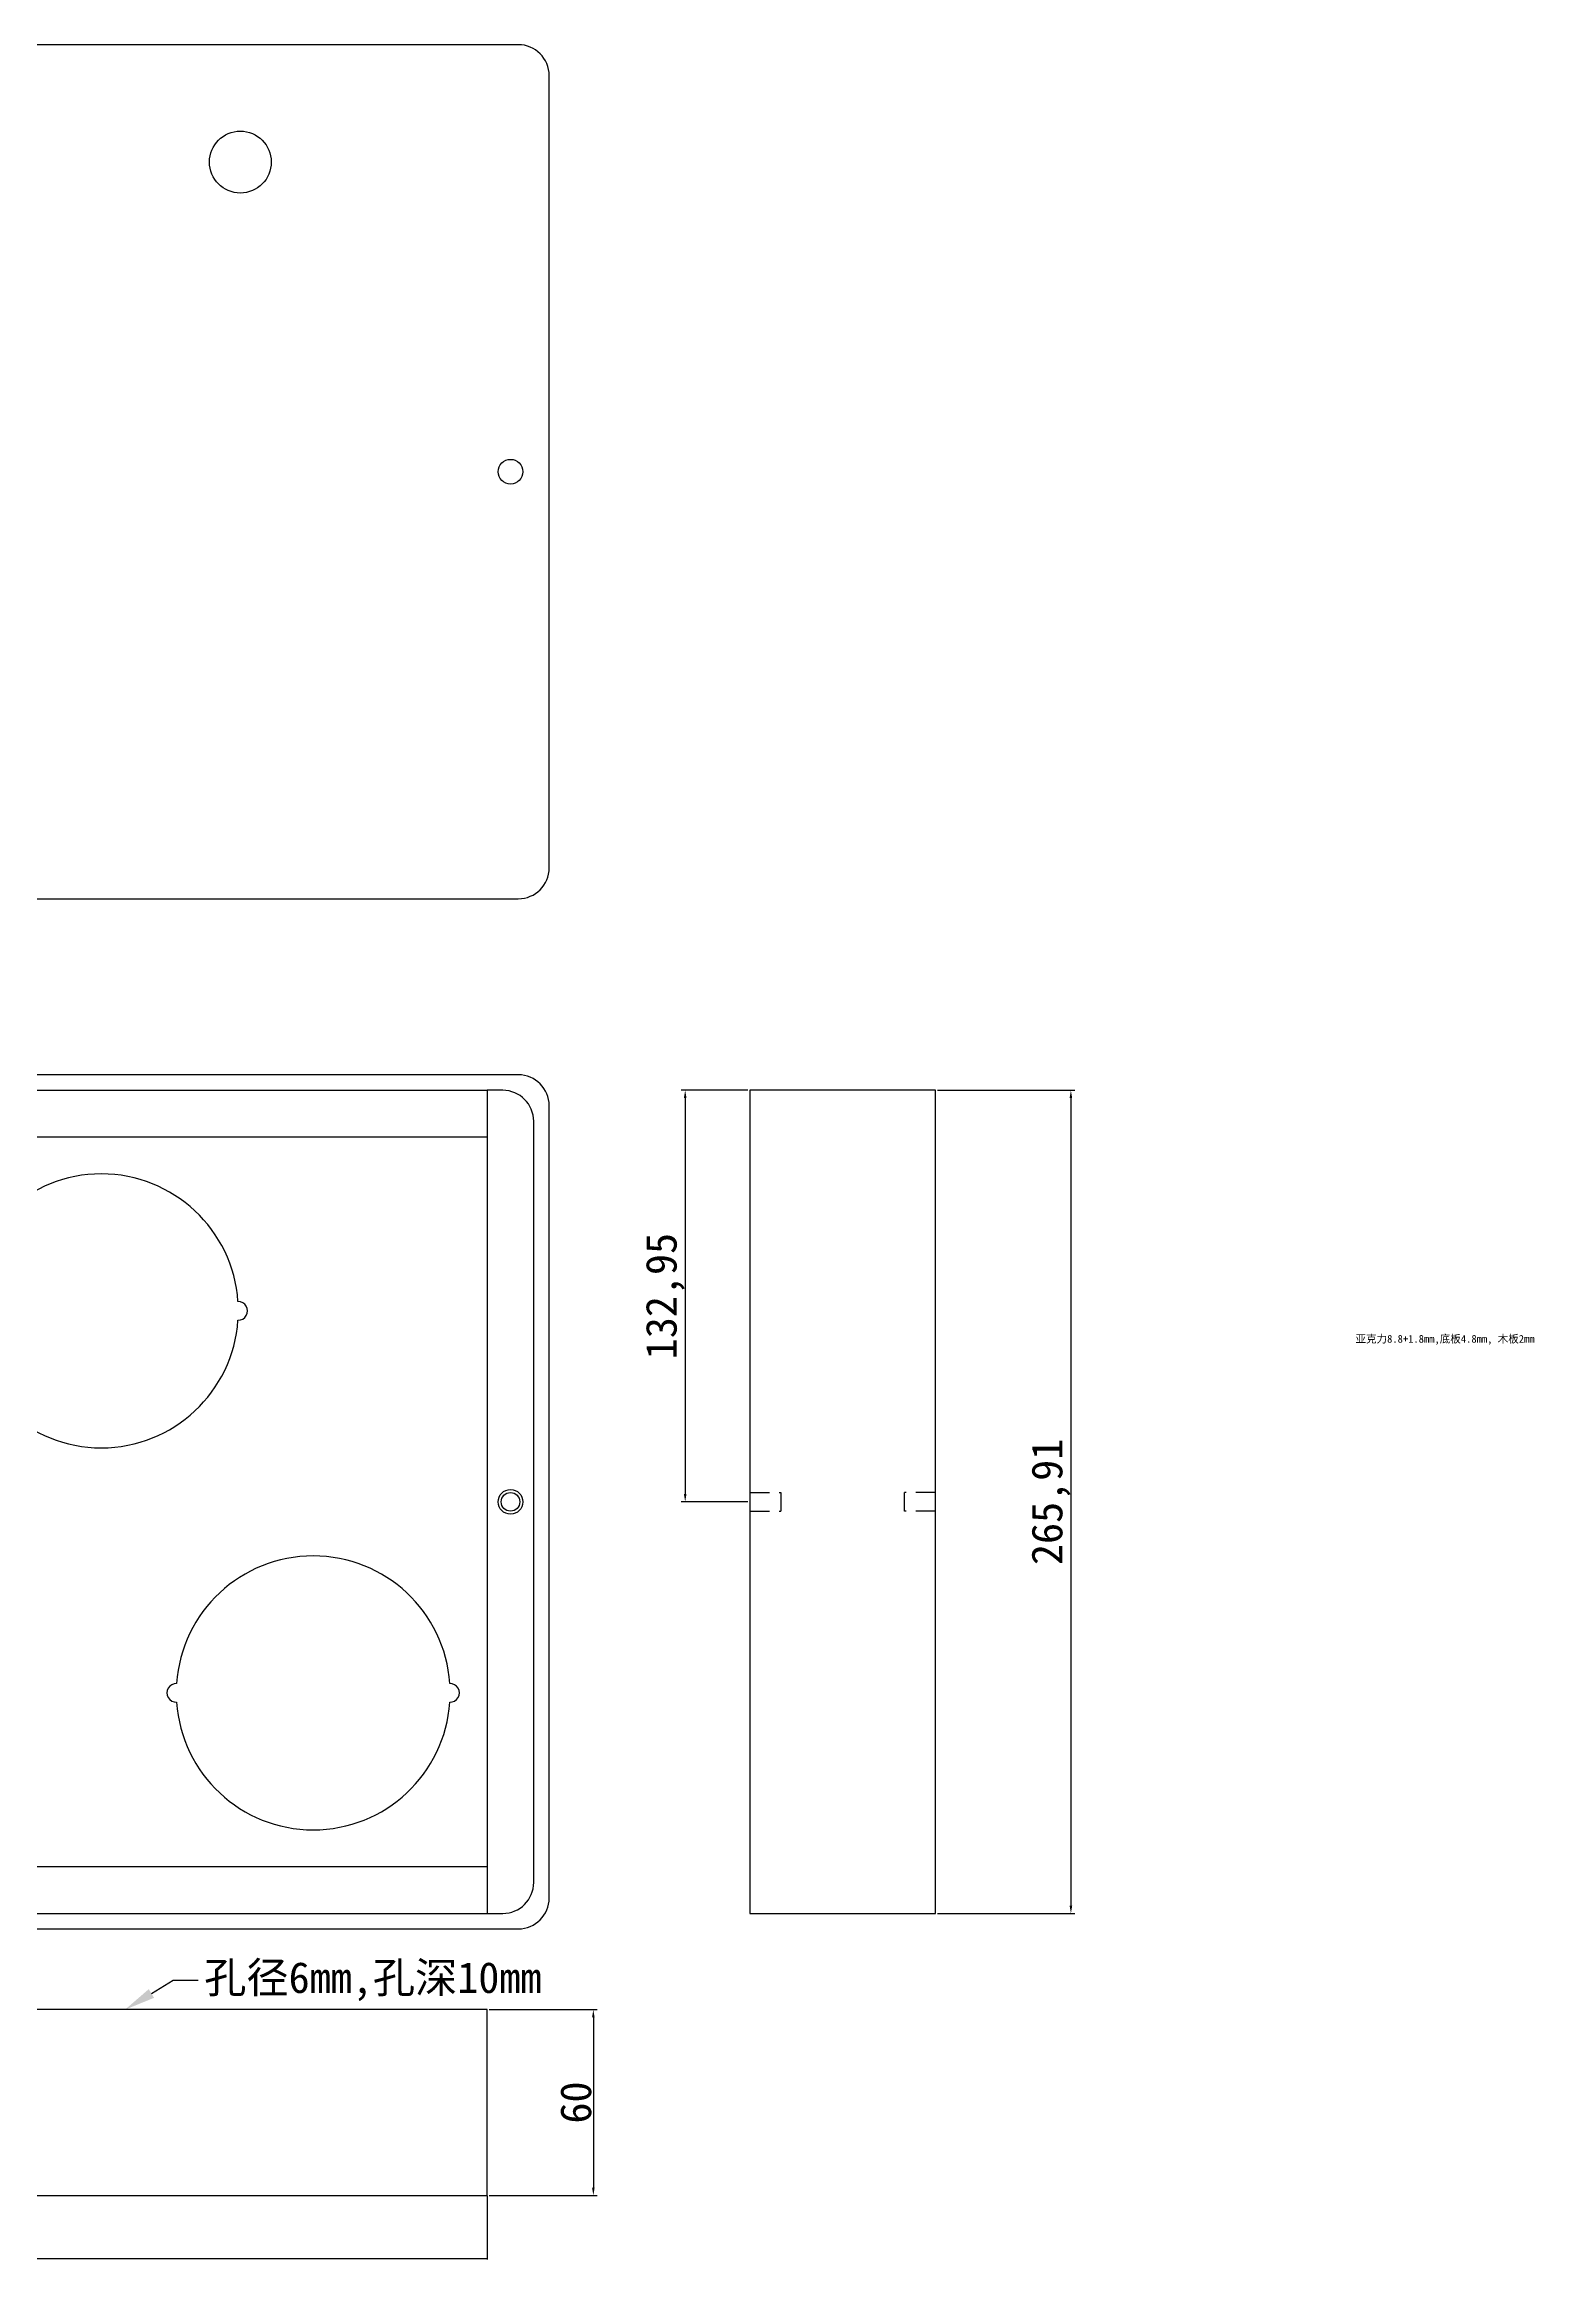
# Model space of a CAD drawing. Header units: millimetres. Extents: x 364 to 1453, y 311 to 1032.
# Drawn here: x 972 to 1453, y 311 to 1032 of the extents above; entities that cross this region are included whole.
import ezdxf
from ezdxf import colors
from ezdxf.entities.mleader import LeaderData, LeaderLine
from ezdxf.math import Vec2, Vec3

# ---------------------------------------------------------------- set-up
doc = ezdxf.new("R2010")
doc.units = ezdxf.units.MM
doc.linetypes.add('DASHED2', pattern=[9.525, 6.35, -3.175])
doc.layers.add('图层1', color=42, linetype='Continuous')
doc.styles.get("Standard").update_dxf_attribs({"font": '', "height": 10})
doc.styles.get('Standard').set_extended_font_data('SimSun')
doc.dimstyles.new('ISO-25', dxfattribs={"dimtxt": 2.5, "dimasz": 2.5, "dimexe": 1.25, "dimexo": 0.625, "dimtad": 1, "dimtxsty": 'Standard', "dimcen": 2.5, "dimadec": 0, "dimazin": 0, "dimtfac": 1, "dimtmove": 0, "dimatfit": 3, "dimfxl": 1, "dimarcsym": 0})
doc.dimstyles.get("Standard").update_dxf_attribs({"dimtxt": 0.18, "dimasz": 0.18, "dimexe": 0.18, "dimexo": 0.0625, "dimgap": 0.09, "dimtad": 0, "dimtih": 1, "dimtoh": 1, "dimdec": 4, "dimzin": 0, "dimdsep": 46, "dimtxsty": 'Standard', "dimcen": 0.09, "dimadec": 0, "dimazin": 0, "dimtfac": 1, "dimtdec": 4, "dimtofl": 0, "dimtmove": 0, "dimatfit": 3, "dimfxl": 1, "dimtolj": 1, "dimtzin": 0, "dimarcsym": 0})

# ---------------------------------------------------------------- blocks, each defined once
blk = doc.blocks.new('*U1')
for centre, radius, start, end in [((0, 0), 44.25, 3.8852, 176.1148), ((-44.25, 0), 3, 88.0574, 271.9426), ((44.25, 0), 3, 268.0574, 91.9426), ((0, 0), 44.25, 183.8852, 356.1148)]:
    blk.add_arc(centre, radius, start, end)
blk = doc.blocks.new('*U2')
at = {"color": 0, "linetype": 'ByBlock', "lineweight": -2, "transparency": 16777216}
for p in [(0, 0), (139.7, 0), (279.4, 0), (419.1, 0), (558.8, 0)]:
    blk.add_blockref('*U1', p, dxfattribs=at)
blk = doc.blocks.new('*U6')
for centre, radius, start, end in [((0, 0), 44.25, 3.8852, 176.1148), ((-44.25, 0), 3, 88.0574, 271.9426), ((44.25, 0), 3, 268.0574, 91.9426), ((0, 0), 44.25, 183.8852, 356.1148)]:
    blk.add_arc(centre, radius, start, end)
blk = doc.blocks.new('*U7')
at = {"color": 0, "linetype": 'ByBlock', "lineweight": -2, "transparency": 16777216}
for p in [(0, 0), (139.7, 0), (279.4, 0), (419.1, 0)]:
    blk.add_blockref('*U6', p, dxfattribs=at)
blk = doc.blocks.new('*D12')
at = {"layer": 'Defpoints', "color": 0, "lineweight": -2, "transparency": 16777216}
for p, q in [((443.75, 337.6), (443.75, 316.93)), ((1115.05, 337.53), (1115.05, 316.93)), ((443.93, 317.11), (751.4, 317.11)), ((1114.87, 317.11), (807.4, 317.11))]:
    blk.add_line(p, q, dxfattribs=at)
at = {"layer": 'Defpoints', "color": 0, "transparency": 16777216}
for p in [(443.75, 337.66), (1115.05, 337.6), (1115.05, 317.11)]:
    blk.add_point(p, dxfattribs=at)
for points in [[(443.93, 317.14), (443.93, 317.08), (443.75, 317.11)], [(1114.87, 317.14), (1114.87, 317.08), (1115.05, 317.11)]]:
    blk.add_solid(points, dxfattribs=at)
at = {"layer": 'Defpoints', "color": 0, "transparency": 16777216, "insert": (779.4, 317.11), "char_height": 10, "attachment_point": 5}
blk.add_mtext('\\A1;671.3000', dxfattribs=at)
blk = doc.blocks.new('*D13')
at = {"layer": 'Defpoints', "color": 0, "lineweight": -2, "transparency": 16777216}
for p, q in [((1115.67, 397.66), (1150.57, 397.66)), ((1149.32, 395.16), (1149.32, 340.16)), ((1115.67, 337.66), (1150.57, 337.66))]:
    blk.add_line(p, q, dxfattribs=at)
at = {"layer": 'Defpoints', "color": 0, "transparency": 16777216}
for p in [(1115.05, 397.66), (1115.05, 337.66), (1149.32, 337.66)]:
    blk.add_point(p, dxfattribs=at)
for points in [[(1148.9, 395.16), (1149.73, 395.16), (1149.32, 397.66)], [(1148.9, 340.16), (1149.73, 340.16), (1149.32, 337.66)]]:
    blk.add_solid(points, dxfattribs=at)
at = {"layer": 'Defpoints', "color": 0, "transparency": 16777216, "insert": (1143.69, 367.66), "char_height": 10, "attachment_point": 5, "rotation": 90}
blk.add_mtext('60', dxfattribs=at)
blk = doc.blocks.new('*D14')
at = {"layer": 'Defpoints', "color": 0, "lineweight": -2, "transparency": 16777216}
for p, q in [((1260.49, 694.66), (1304.86, 694.66)), ((1303.61, 692.16), (1303.61, 431.25)), ((1260.49, 428.75), (1304.86, 428.75))]:
    blk.add_line(p, q, dxfattribs=at)
at = {"layer": 'Defpoints', "color": 0, "transparency": 16777216}
for p in [(1259.86, 694.66), (1259.86, 428.75), (1303.61, 428.75)]:
    blk.add_point(p, dxfattribs=at)
for points in [[(1303.2, 692.16), (1304.03, 692.16), (1303.61, 694.66)], [(1303.2, 431.25), (1304.03, 431.25), (1303.61, 428.75)]]:
    blk.add_solid(points, dxfattribs=at)
at = {"layer": 'Defpoints', "color": 0, "transparency": 16777216, "insert": (1297.15, 561.7), "char_height": 10, "attachment_point": 5, "rotation": 90}
blk.add_mtext('265,91', dxfattribs=at)
blk = doc.blocks.new('*D18')
at = {"layer": 'Defpoints', "color": 0, "lineweight": -2, "transparency": 16777216}
for p, q in [((1199.24, 694.66), (1177.74, 694.66)), ((1178.99, 692.16), (1178.99, 564.2)), ((1199.24, 561.7), (1177.74, 561.7))]:
    blk.add_line(p, q, dxfattribs=at)
at = {"layer": 'Defpoints', "color": 0, "transparency": 16777216}
for p in [(1199.86, 694.66), (1178.99, 561.7), (1199.86, 561.7)]:
    blk.add_point(p, dxfattribs=at)
for points in [[(1178.57, 692.16), (1179.41, 692.16), (1178.99, 694.66)], [(1178.57, 564.2), (1179.41, 564.2), (1178.99, 561.7)]]:
    blk.add_solid(points, dxfattribs=at)
at = {"layer": 'Defpoints', "color": 0, "transparency": 16777216, "insert": (1172.53, 628.18), "char_height": 10, "attachment_point": 5, "rotation": 90}
blk.add_mtext('132,95', dxfattribs=at)

msp = doc.modelspace()

# ---------------------------------------------------------------- linework, layer by layer
for p, q in [((1125.05, 1032.4519), (433.75, 1032.4519)), ((1135.05, 766.54328), (1135.05, 1022.4519)), ((433.75, 756.54328), (1125.05, 756.54328)), ((1125.05, 699.65862), (433.75, 699.65862)), ((1135.05, 433.75), (1135.05, 689.65862)), ((433.75, 423.75), (1125.05, 423.75))]:
    msp.add_line(p, q)
for centre, radius in [((1035.25784, 994.52662), 10), ((1122.55, 894.49759), 4), ((1122.55, 561.70431), 4)]:
    msp.add_circle(centre, radius)
for centre, start, end in [((1125.05, 1022.4519), 0, 90), ((1125.05, 766.54328), 270, 0), ((1125.05, 689.65862), 0, 90), ((1125.05, 433.75), 270, 0)]:
    msp.add_arc(centre, 10, start, end)
at = {"layer": '图层1'}
for p, q in [((443.75, 694.65862), (1115.05, 694.65862)), ((1120.05, 694.65862), (1115.05, 694.65862)), ((1115.05, 694.65862), (1115.05, 428.75)), ((1259.86137, 694.65862), (1199.86137, 694.65862)), ((1199.86137, 694.65862), (1199.86137, 428.75)), ((1259.86137, 428.75), (1259.86137, 694.65862)), ((443.75, 679.65862), (1115.05, 679.65862)), ((1130.05, 438.75), (1130.05, 684.65862)), ((1115.05, 443.75), (443.75, 443.75)), ((443.75, 428.75), (1115.05, 428.75)), ((1115.05, 428.75), (1120.05, 428.75)), ((1199.86137, 428.75), (1259.86137, 428.75)), ((1115.05, 397.65977), (443.75, 397.65977)), ((1115.05, 337.65977), (1115.05, 397.65977)), ((443.75, 337.65977), (1115.05, 337.65977))]:
    msp.add_line(p, q, dxfattribs=at)
at = {"layer": '图层1', "linetype": 'DASHED2'}
for p, q in [((1199.86137, 564.70431), (1209.86137, 564.70431)), ((1209.86137, 564.70431), (1209.86137, 558.70431)), ((1259.86137, 564.70431), (1249.86137, 564.70431)), ((1249.86137, 558.70431), (1249.86137, 564.70431)), ((1199.86137, 558.70431), (1209.86137, 558.70431)), ((1259.86137, 558.70431), (1249.86137, 558.70431))]:
    msp.add_line(p, q, dxfattribs=at)
at = {"layer": '图层1'}
msp.add_circle((1122.55, 561.70431), 3, dxfattribs=at)
for centre, start, end in [((1120.05, 684.65862), 0, 90), ((1120.05, 438.75), 270, 0)]:
    msp.add_arc(centre, 10, start, end, dxfattribs=at)

# ---------------------------------------------------------------- block references
for name, p in [('*U7', (571.25, 623.40862)), ('*U2', (500, 500))]:
    msp.add_blockref(name, p)

# ---------------------------------------------------------------- texts
at = {"layer": '图层1', "insert": (1395.5452, 615.61846), "char_height": 2.5, "attachment_point": 1}
msp.add_mtext_dynamic_manual_height_columns('亚克力8.8+1.8mm,底板4.8mm, 木板2mm', width=126.6062274, gutter_width=12.5, heights=[35.91282], dxfattribs=at)

# ---------------------------------------------------------------- dimensions: what is measured, and where the dimension line sits
at = {"layer": 'Defpoints'}
for base, p1, p2, picture, middle in [((1178.99009, 561.70431), (1199.86137, 694.65862), (1199.86137, 561.70431), '*D18', (1172.5271, 628.18147)), ((1303.61226, 428.75), (1259.86137, 694.65862), (1259.86137, 428.75), '*D14', (1297.14928, 561.70431)), ((1149.31567, 337.65977), (1115.05, 397.65977), (1115.05, 337.65977), '*D13', (1143.69067, 367.65977))]:
    dim = msp.add_linear_dim(base=base, p1=p1, p2=p2, angle=90, dimstyle='ISO-25', dxfattribs=at)
    dim.commit()
    dim.dimension.update_dxf_attribs({"geometry": picture, "text_midpoint": middle})
dim = msp.add_linear_dim(base=(1115.05, 317.11093), p1=(443.75, 337.65977), p2=(1115.05, 337.59727), dimstyle='Standard', dxfattribs=at)
dim.commit()
dim.dimension.update_dxf_attribs({"geometry": '*D12', "text_midpoint": (779.4, 317.11093)})

# ---------------------------------------------------------------- leaders
ml = msp.add_multileader_mtext('Standard', dxfattribs=at)
ml.set_content('孔径6mm,孔深10mm', color=256)
ml.set_leader_properties()
ml.build(insert=Vec2(0, 0))
ml.multileader.update_dxf_attribs({"arrow_head_size": 10})
ctx = ml.context
ctx.base_point, ctx.char_height, ctx.arrow_head_size, ctx.plane_origin = Vec3(1021.58248, 407.20578), 10, 10, Vec3(998, 397.65977)
notes = []
notes.append((ctx, [(0, (1, 1, 0), (1013.58248, 407.20578), (1, 0), 8, [(0, [(998, 397.65977)], 0, [])])]))
ctx.mtext.insert, ctx.mtext.flow_direction = Vec3(1023.58248, 413.04377), 5
for ctx, leaders in notes:
    for number, flags, end, landing, length, lines in leaders:
        leader = LeaderData()
        leader.index, (leader.has_last_leader_line, leader.has_dogleg_vector, leader.attachment_direction) = number, flags
        leader.last_leader_point, leader.dogleg_vector, leader.dogleg_length = Vec3(end), Vec3(landing), length
        for number, points, colour, breaks in lines:
            line = LeaderLine()
            line.index, line.vertices, line.color, line.breaks = number, Vec3.list(points), colors.encode_raw_color(colour), breaks
            leader.lines.append(line)
        ctx.leaders.append(leader)

doc.saveas('drawing.dxf')
